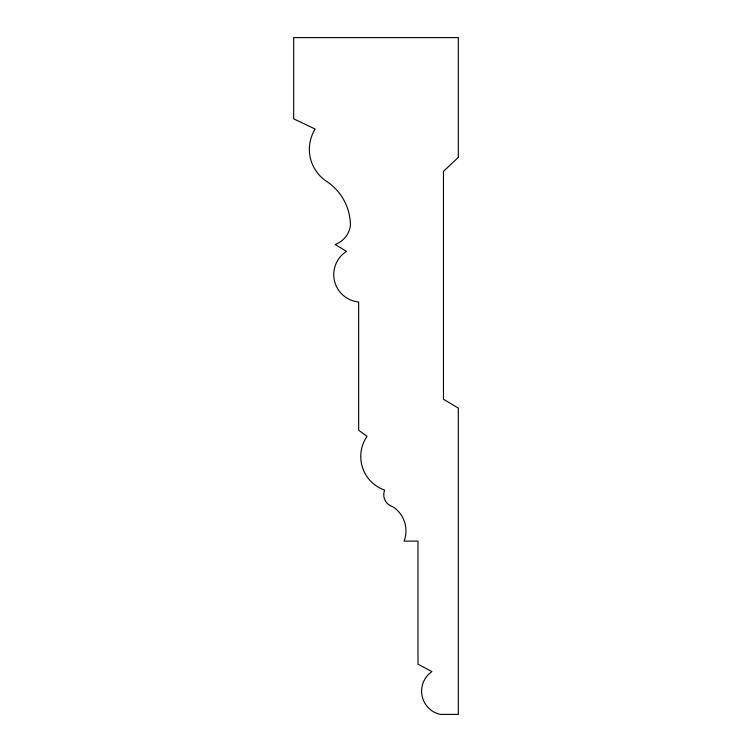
<?xml version="1.0" encoding="UTF-8"?>
<svg xmlns="http://www.w3.org/2000/svg" width="752" height="752" viewBox="0 0 752 752"><rect width="100%" height="100%" fill="white"/><g stroke="black" fill="none" stroke-linecap="round" stroke-linejoin="round"><path stroke-width="1.13" d="M458.325 157.384L443.473 171.362L443.473 399.246L458.325 408.139L458.325 714.4L440.089 714.4A23.838 23.838 0 0 1 431.883 671.583L417.98 664.166L417.98 541.12L404.087 541.12A28.745 28.745 0 0 0 392.967 506.81A12.493 12.493 0 0 1 384.629 490.107A35.588 35.588 0 0 1 367.032 436.32L358.648 430.238L358.648 301.984A27.533 27.533 0 0 1 346.512 251.347L335.119 244.503A23.509 23.509 0 0 0 350.423 225.515A53.129 53.129 0 0 0 325.738 180.8A38.427 38.427 0 0 1 315.163 129.034L293.675 118.844L293.675 37.6L458.325 37.6L458.325 157.384"/></g></svg>
